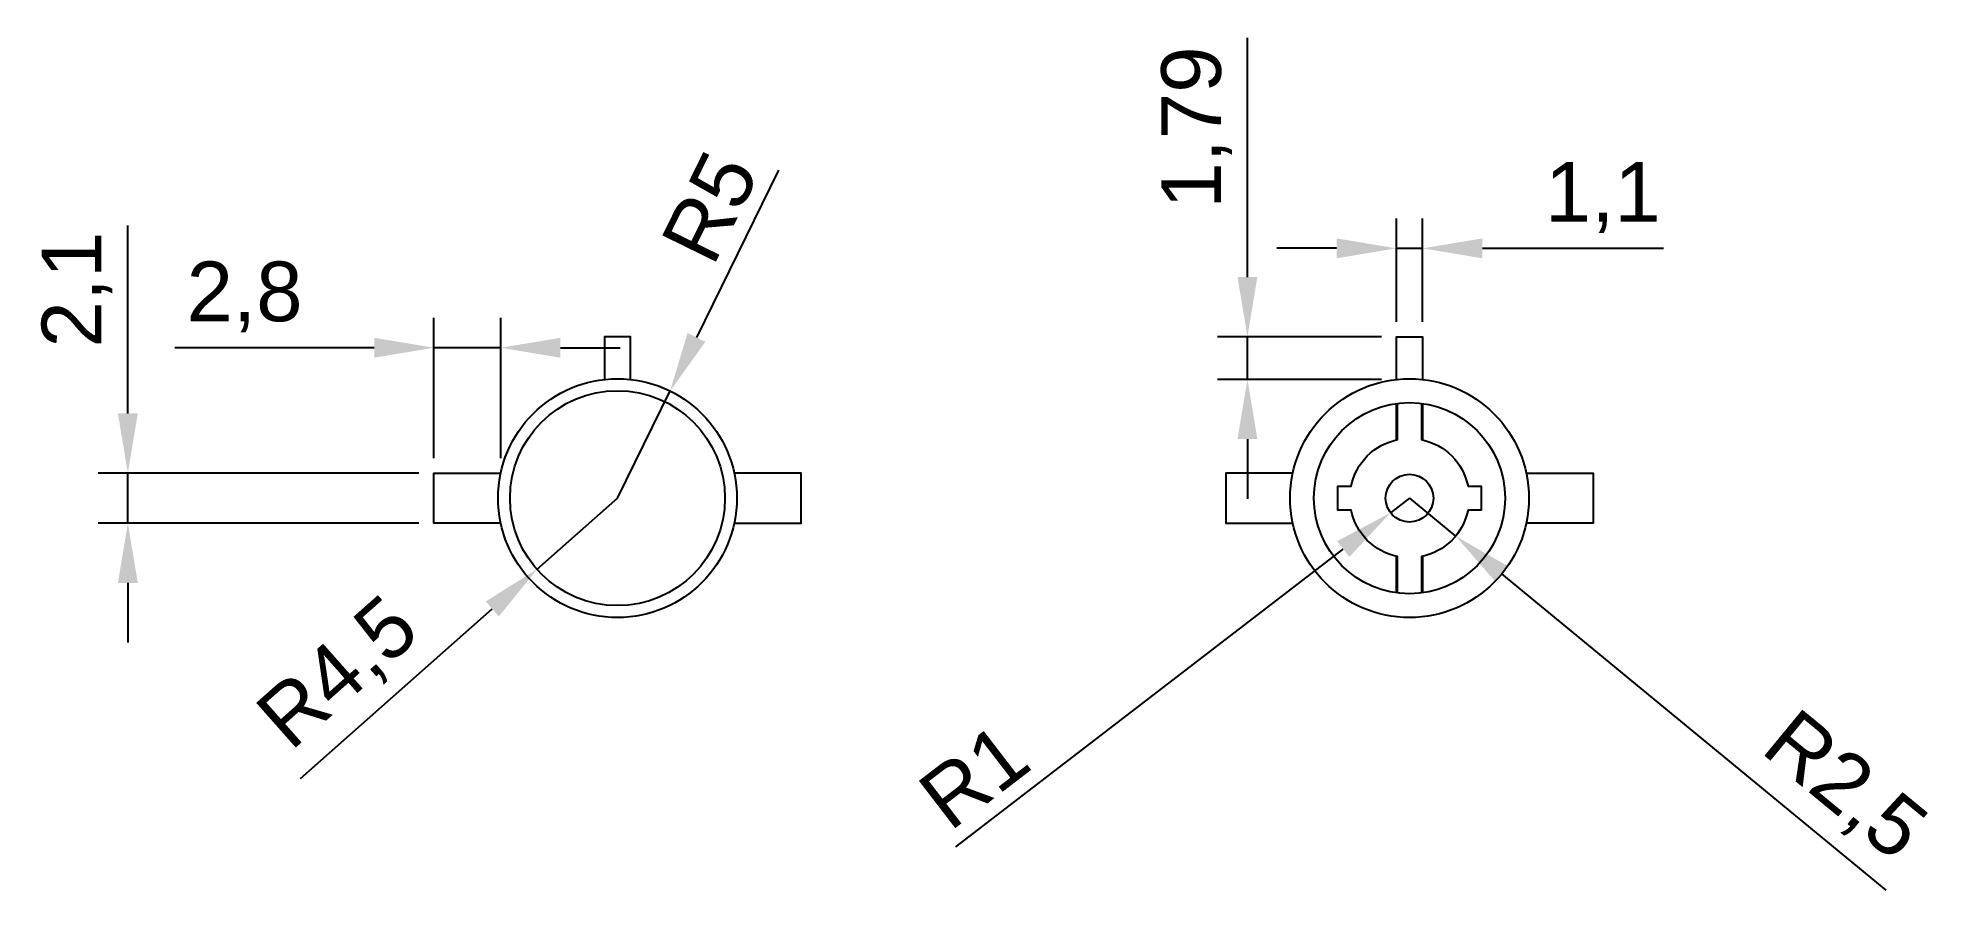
# Model space of a CAD drawing. Header units: millimetres. Extents: x 24 to 103.3, y 32.4 to 68.
import ezdxf

# ---------------------------------------------------------------- set-up
doc = ezdxf.new("R2010")
doc.units = ezdxf.units.MM
doc.layers.add('butoane', color=5, linetype='Continuous')
doc.layers.add('cotari', color=4, linetype='Continuous')
doc.styles.get("Standard").update_dxf_attribs({"font": 'arial.ttf'})
doc.dimstyles.new('ISO-25', dxfattribs={"dimtxt": 2.5, "dimasz": 2.5, "dimexe": 1.25, "dimexo": 0.625, "dimtad": 1, "dimtxsty": 'Standard', "dimcen": 2.5, "dimadec": 0, "dimazin": 0, "dimtfac": 1, "dimtmove": 0, "dimatfit": 3, "dimfxl": 1, "dimarcsym": 0})

# ---------------------------------------------------------------- blocks, each defined once
blk = doc.blocks.new('*D4')
at = {"layer": 'cotari', "color": 0, "lineweight": -2, "transparency": 16777216}
for p, q in [((55.05, 62.503), (51.61, 55.502)), ((48.303, 48.77), (50.508, 53.258))]:
    blk.add_line(p, q, dxfattribs=at)
at = {"layer": 'cotari', "color": 0, "transparency": 16777216}
blk.add_solid([(51.236, 55.685), (51.984, 55.318), (50.508, 53.258)], dxfattribs=at)
at = {"layer": 'Defpoints', "color": 0, "transparency": 16777216}
for p in [(50.508, 53.258), (48.303, 48.77)]:
    blk.add_point(p, dxfattribs=at)
at = {"layer": 'cotari', "color": 0, "transparency": 16777216, "insert": (52.179, 60.96), "char_height": 2.5, "attachment_point": 5, "rotation": 63.83556}
blk.add_mtext('R5', dxfattribs=at)
blk = doc.blocks.new('*D5')
at = {"layer": 'cotari', "color": 0, "lineweight": -2, "transparency": 16777216}
for p, q in [((48.303, 48.77), (44.933, 45.788)), ((35.038, 37.032), (43.061, 44.132))]:
    blk.add_line(p, q, dxfattribs=at)
at = {"layer": 'cotari', "color": 0, "transparency": 16777216}
blk.add_solid([(42.785, 44.444), (43.337, 43.819), (44.933, 45.788)], dxfattribs=at)
at = {"layer": 'Defpoints', "color": 0, "transparency": 16777216}
for p in [(48.303, 48.77), (44.933, 45.788)]:
    blk.add_point(p, dxfattribs=at)
at = {"layer": 'cotari', "color": 0, "transparency": 16777216, "insert": (36.707, 41.343), "char_height": 2.5, "attachment_point": 5, "rotation": 41.50392}
blk.add_mtext('R4,5', dxfattribs=at)
blk = doc.blocks.new('*D6')
at = {"layer": 'cotari', "color": 0, "lineweight": -2, "transparency": 16777216}
for p, q in [((81.463, 48.77), (80.67, 48.161)), ((62.471, 34.175), (78.688, 46.638))]:
    blk.add_line(p, q, dxfattribs=at)
at = {"layer": 'cotari', "color": 0, "transparency": 16777216}
blk.add_solid([(78.434, 46.968), (78.942, 46.307), (80.67, 48.161)], dxfattribs=at)
at = {"layer": 'Defpoints', "color": 0, "transparency": 16777216}
for p in [(81.463, 48.77), (80.67, 48.161)]:
    blk.add_point(p, dxfattribs=at)
at = {"layer": 'cotari', "color": 0, "transparency": 16777216, "insert": (63.227, 37.128), "char_height": 2.5, "attachment_point": 5, "rotation": 37.54164}
blk.add_mtext('R1', dxfattribs=at)
blk = doc.blocks.new('*D7')
at = {"layer": 'cotari', "color": 0, "lineweight": -2, "transparency": 16777216}
for p, q in [((81.463, 48.77), (83.394, 47.182)), ((101.415, 32.356), (85.324, 45.594))]:
    blk.add_line(p, q, dxfattribs=at)
at = {"layer": 'cotari', "color": 0, "transparency": 16777216}
blk.add_solid([(85.589, 45.915), (85.06, 45.272), (83.394, 47.182)], dxfattribs=at)
at = {"layer": 'Defpoints', "color": 0, "transparency": 16777216}
for p in [(81.463, 48.77), (83.394, 47.182)]:
    blk.add_point(p, dxfattribs=at)
at = {"layer": 'cotari', "color": 0, "transparency": 16777216, "insert": (99.595, 36.608), "char_height": 2.5, "attachment_point": 5, "rotation": 320.55655}
blk.add_mtext('R2,5', dxfattribs=at)
blk = doc.blocks.new('*D8')
at = {"layer": 'cotari', "color": 0, "lineweight": -2, "transparency": 16777216}
for p, q in [((40.616, 50.445), (40.616, 56.317)), ((43.415, 50.445), (43.415, 56.317)), ((38.116, 55.067), (29.766, 55.067)), ((43.415, 55.067), (40.616, 55.067)), ((45.915, 55.067), (48.415, 55.067))]:
    blk.add_line(p, q, dxfattribs=at)
at = {"layer": 'cotari', "color": 0, "transparency": 16777216}
for points in [[(38.116, 55.484), (38.116, 54.651), (40.616, 55.067)], [(45.915, 55.484), (45.915, 54.651), (43.415, 55.067)]]:
    blk.add_solid(points, dxfattribs=at)
at = {"layer": 'Defpoints', "color": 0, "transparency": 16777216}
for p in [(40.616, 55.067), (40.616, 49.82), (43.415, 49.82)]:
    blk.add_point(p, dxfattribs=at)
at = {"layer": 'cotari', "color": 0, "transparency": 16777216, "insert": (32.691, 57.195), "char_height": 2.5, "attachment_point": 5}
blk.add_mtext('2,8', dxfattribs=at)
blk = doc.blocks.new('*D9')
at = {"layer": 'cotari', "color": 0, "lineweight": -2, "transparency": 16777216}
for p, q in [((27.804, 52.32), (27.804, 60.182)), ((39.991, 49.82), (26.554, 49.82)), ((27.804, 47.72), (27.804, 49.82)), ((39.991, 47.72), (26.554, 47.72)), ((27.804, 45.22), (27.804, 42.72))]:
    blk.add_line(p, q, dxfattribs=at)
at = {"layer": 'cotari', "color": 0, "transparency": 16777216}
for points in [[(27.387, 52.32), (28.221, 52.32), (27.804, 49.82)], [(27.387, 45.22), (28.221, 45.22), (27.804, 47.72)]]:
    blk.add_solid(points, dxfattribs=at)
at = {"layer": 'Defpoints', "color": 0, "transparency": 16777216}
for p in [(27.804, 49.82), (40.616, 49.82), (40.616, 47.72)]:
    blk.add_point(p, dxfattribs=at)
at = {"layer": 'cotari', "color": 0, "transparency": 16777216, "insert": (25.677, 57.501), "char_height": 2.5, "attachment_point": 5, "rotation": 90}
blk.add_mtext('2,1', dxfattribs=at)
blk = doc.blocks.new('*D10')
at = {"layer": 'cotari', "color": 0, "lineweight": -2, "transparency": 16777216}
for p, q in [((74.678, 58.03), (74.678, 68.044)), ((80.288, 55.53), (73.428, 55.53)), ((74.678, 53.74), (74.678, 55.53)), ((80.288, 53.74), (73.428, 53.74)), ((74.678, 51.24), (74.678, 48.74))]:
    blk.add_line(p, q, dxfattribs=at)
at = {"layer": 'cotari', "color": 0, "transparency": 16777216}
for points in [[(74.261, 58.03), (75.094, 58.03), (74.678, 55.53)], [(74.261, 51.24), (75.094, 51.24), (74.678, 53.74)]]:
    blk.add_solid(points, dxfattribs=at)
at = {"layer": 'Defpoints', "color": 0, "transparency": 16777216}
for p in [(74.678, 55.53), (80.913, 55.53), (80.913, 53.74)]:
    blk.add_point(p, dxfattribs=at)
at = {"layer": 'cotari', "color": 0, "transparency": 16777216, "insert": (72.55, 64.287), "char_height": 2.5, "attachment_point": 5, "rotation": 90}
blk.add_mtext('1,79', dxfattribs=at)
blk = doc.blocks.new('*D11')
at = {"layer": 'cotari', "color": 0, "lineweight": -2, "transparency": 16777216}
for p, q in [((80.913, 56.155), (80.913, 60.481)), ((82.013, 56.155), (82.013, 60.481)), ((78.413, 59.231), (75.913, 59.231)), ((80.913, 59.231), (82.013, 59.231)), ((84.513, 59.231), (92.097, 59.231))]:
    blk.add_line(p, q, dxfattribs=at)
at = {"layer": 'cotari', "color": 0, "transparency": 16777216}
for points in [[(78.413, 59.648), (78.413, 58.814), (80.913, 59.231)], [(84.513, 59.648), (84.513, 58.814), (82.013, 59.231)]]:
    blk.add_solid(points, dxfattribs=at)
at = {"layer": 'Defpoints', "color": 0, "transparency": 16777216}
for p in [(82.013, 59.231), (80.913, 55.53), (82.013, 55.53)]:
    blk.add_point(p, dxfattribs=at)
at = {"layer": 'cotari', "color": 0, "transparency": 16777216, "insert": (89.555, 61.358), "char_height": 2.5, "attachment_point": 5}
blk.add_mtext('1,1', dxfattribs=at)

msp = doc.modelspace()

# ---------------------------------------------------------------- linework, layer by layer
at = {"layer": 'butoane'}
for points in [[(48.853, 53.74), (48.853, 55.53), (47.753, 55.53), (47.753, 53.74)], [(80.913, 53.74), (80.913, 55.53), (82.013, 55.53), (82.013, 53.74)], [(80.913, 51.209), (80.913, 52.732)], [(82.013, 52.732), (82.013, 51.209)], [(43.415, 47.72), (40.616, 47.72), (40.616, 49.82), (43.415, 49.82)], [(53.192, 47.72), (55.991, 47.72), (55.991, 49.82), (53.192, 49.82)], [(76.575, 49.82), (73.776, 49.82), (73.776, 47.72), (76.575, 47.72)], [(86.352, 49.82), (89.151, 49.82), (89.151, 47.72), (86.352, 47.72)], [(80.913, 47.935), (80.913, 47.976)], [(82.013, 47.976), (82.013, 47.935)], [(80.913, 44.808), (80.913, 46.331)], [(82.013, 46.331), (82.013, 44.808)]]:
    msp.add_lwpolyline(points, dxfattribs=at)
for points in [[(80.963, 44.802), (80.963, 46.321, -0.300614), (79.014, 48.27), (78.463, 48.27), (78.463, 49.27), (79.014, 49.27, -0.300614), (80.963, 51.22), (80.963, 52.739)], [(81.963, 52.739), (81.963, 51.22, -0.300614), (83.913, 49.27), (84.463, 49.27), (84.463, 48.27), (83.913, 48.27, -0.300614), (81.963, 46.321), (81.963, 44.802)]]:
    msp.add_lwpolyline(points, format="xyb", dxfattribs=at)
for centre, radius in [((48.303, 48.77), 5), ((48.303, 48.77), 4.5), ((81.463, 48.77), 5), ((81.463, 48.77), 4), ((81.463, 48.77), 1)]:
    msp.add_circle(centre, radius, dxfattribs=at)

# ---------------------------------------------------------------- dimensions: what is measured, and where the dimension line sits
at = {"layer": 'cotari'}
for p1, p2, distance, picture, middle in [((80.913, 53.74), (80.913, 55.53), 6.236, '*D10', (72.55, 64.287)), ((80.913, 55.53), (82.013, 55.53), 3.701, '*D11', (89.555, 61.358)), ((40.616, 47.72), (40.616, 49.82), 12.812, '*D9', (25.677, 57.501)), ((43.415, 49.82), (40.616, 49.82), -5.247, '*D8', (32.691, 57.195))]:
    dim = msp.add_aligned_dim(p1=p1, p2=p2, distance=distance, dimstyle='ISO-25', dxfattribs=at)
    dim.commit()
    dim.dimension.update_dxf_attribs({"geometry": picture, "text_midpoint": middle})
for mpoint, picture, middle in [((50.508, 53.258), '*D4', (52.179, 60.96)), ((44.933, 45.788), '*D5', (36.707, 41.343))]:
    dim = msp.add_radius_dim(center=(48.303, 48.77), mpoint=mpoint, dimstyle='ISO-25', dxfattribs=at)
    dim.commit()
    dim.dimension.update_dxf_attribs({"geometry": picture, "text_midpoint": middle})
for mpoint, picture, middle in [((80.67, 48.161), '*D6', (64.373, 35.637)), ((83.394, 47.182), '*D7', (98.244, 34.965))]:
    dim = msp.add_radius_dim(center=(81.463, 48.77), mpoint=mpoint, dimstyle='ISO-25', dxfattribs=at)
    dim.commit()
    dim.dimension.update_dxf_attribs({"geometry": picture, "text_midpoint": middle, "dimtype": 164})

doc.saveas('drawing.dxf')
